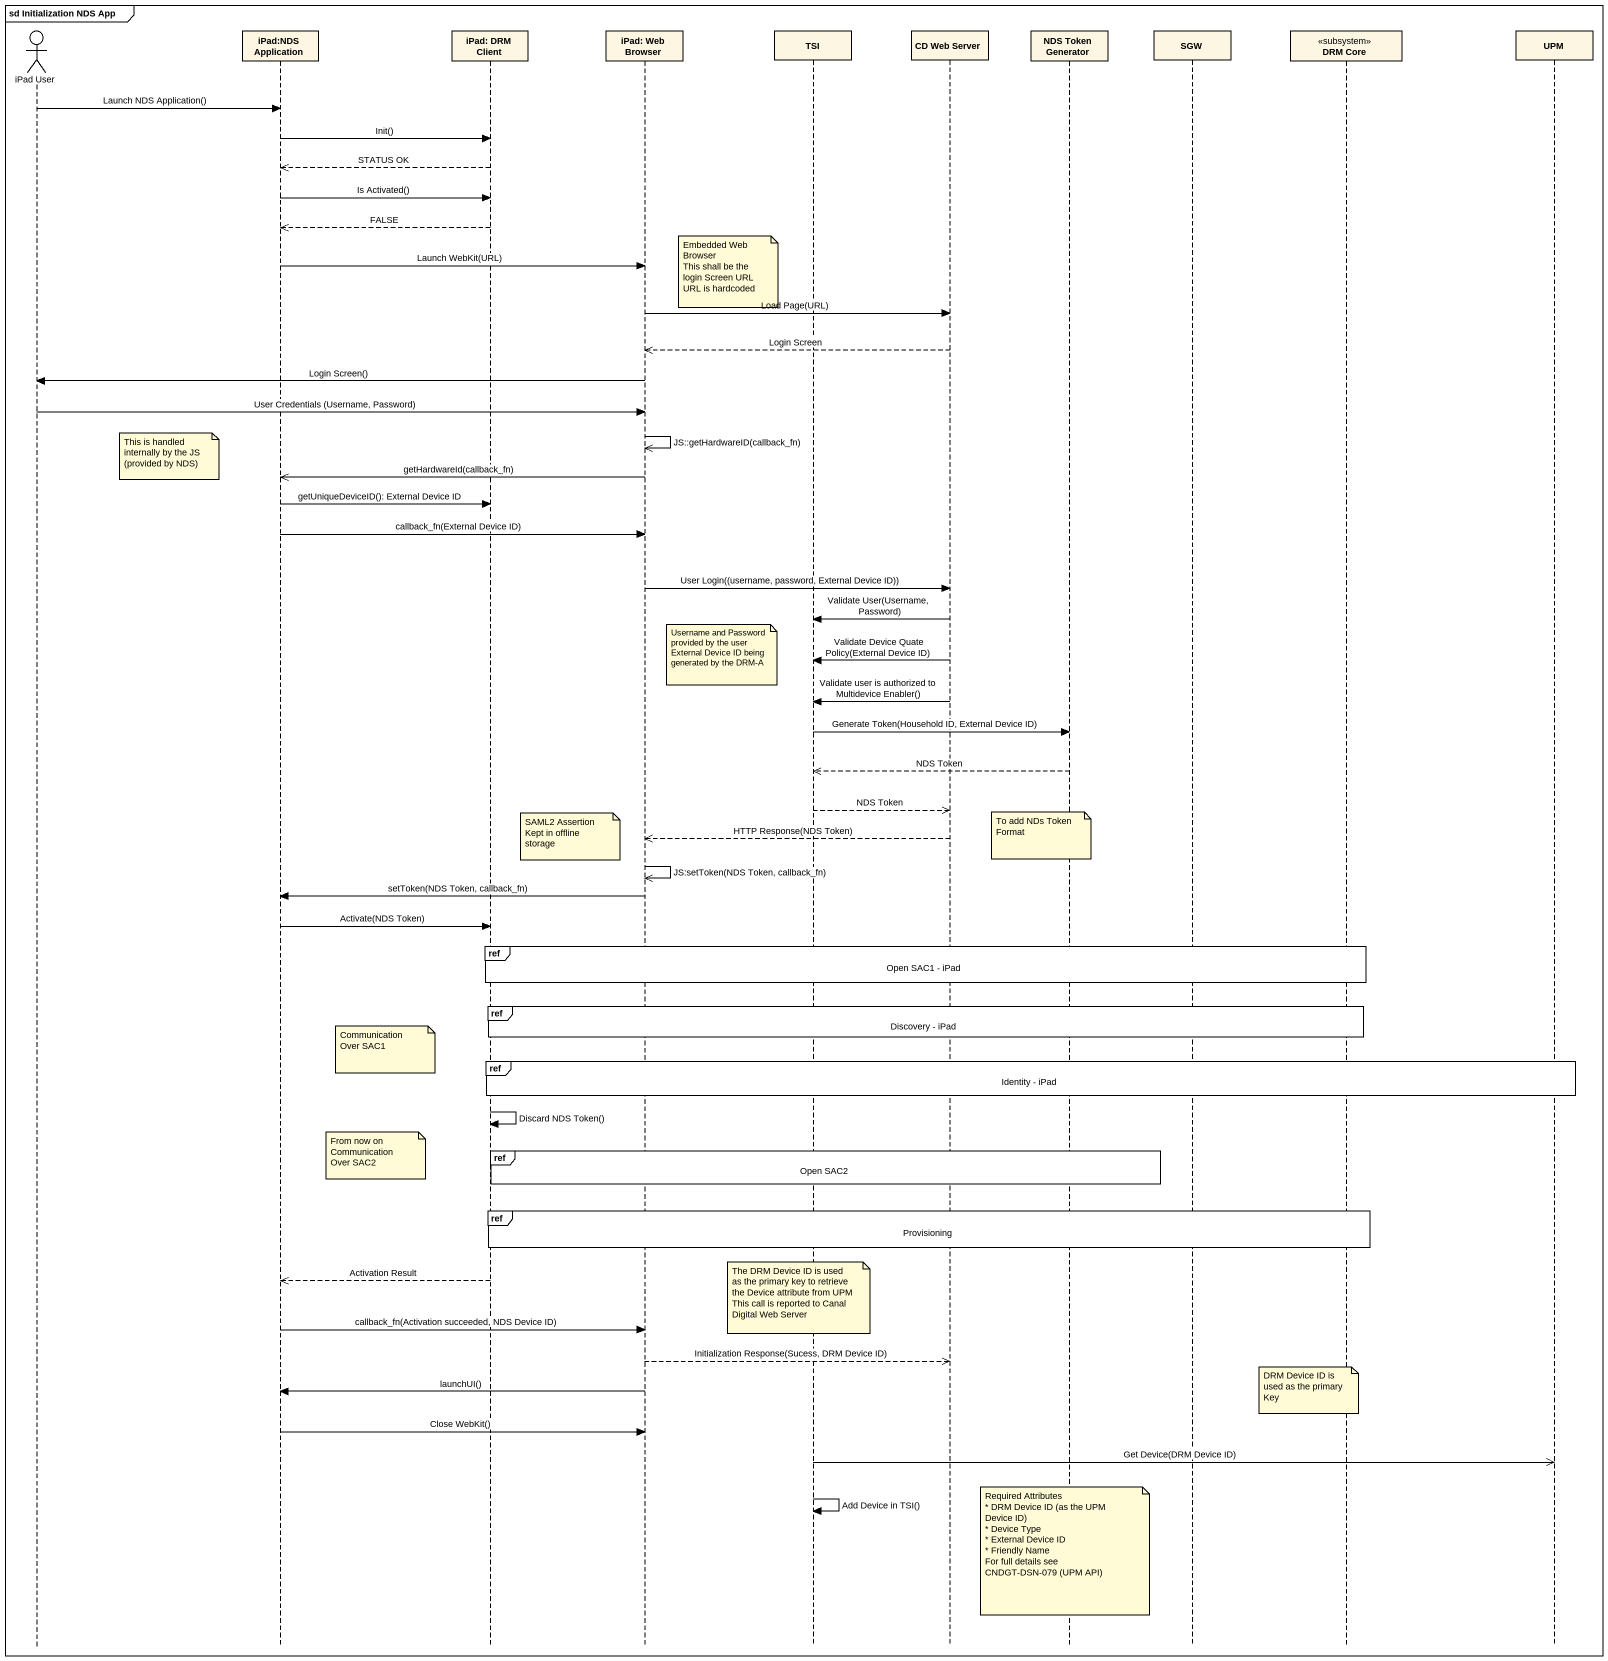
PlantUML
@startuml
mainframe sd Initialization NDS App
hide footbox
actor "iPad User" as iPad_User
participant "iPad:NDS Application" as iPad_NDS_Application
participant "iPad: DRM Client" as iPad_DRM_Client
participant "iPad: Web Browser" as iPad_Web_Browser
participant TSI
participant "CD Web Server" as CD_Web_Server
participant "NDS Token Generator" as NDS_Token_Generator
participant SGW
participant "DRM Core" as DRM_Core <<subsystem>>
participant UPM

iPad_User -> iPad_NDS_Application : Launch NDS Application()
iPad_NDS_Application -> iPad_DRM_Client : Init()
iPad_DRM_Client -->> iPad_NDS_Application : STATUS OK
iPad_NDS_Application -> iPad_DRM_Client : Is Activated()
iPad_DRM_Client -->> iPad_NDS_Application : FALSE
iPad_NDS_Application -> iPad_Web_Browser : Launch WebKit(URL)
note right of iPad_Web_Browser
  Embedded Web Browser
  This shall be the login Screen URL
  URL is hardcoded
end note
iPad_Web_Browser -> CD_Web_Server : Load Page(URL)
CD_Web_Server -->> iPad_Web_Browser : Login Screen
iPad_Web_Browser -> iPad_User : Login Screen()
iPad_User -> iPad_Web_Browser : User Credentials (Username, Password)
iPad_Web_Browser ->> iPad_Web_Browser : JS::getHardwareID(callback_fn)
note left of iPad_NDS_Application : This is handled internally by the JS (provided by NDS)
iPad_Web_Browser ->> iPad_NDS_Application : getHardwareId(callback_fn)
iPad_NDS_Application -> iPad_DRM_Client : getUniqueDeviceID(): External Device ID
iPad_NDS_Application -> iPad_Web_Browser : callback_fn(External Device ID)
iPad_Web_Browser -> CD_Web_Server : User Login((username, password, External Device ID))
CD_Web_Server -> TSI : Validate User(Username, Password)
note right of iPad_Web_Browser
  Username and Password provided by the user
  External Device ID being generated by the DRM-A
end note
CD_Web_Server -> TSI : Validate Device Quate Policy(External Device ID)
CD_Web_Server -> TSI : Validate user is authorized to Multidevice Enabler()
TSI -> NDS_Token_Generator : Generate Token(Household ID, External Device ID)
NDS_Token_Generator -->> TSI : NDS Token
TSI -->> CD_Web_Server : NDS Token
note over NDS_Token_Generator : To add NDs Token Format
note left of iPad_Web_Browser : SAML2 Assertion Kept in offline storage
CD_Web_Server -->> iPad_Web_Browser : HTTP Response(NDS Token)
iPad_Web_Browser ->> iPad_Web_Browser : JS:setToken(NDS Token, callback_fn)
iPad_Web_Browser -> iPad_NDS_Application : setToken(NDS Token, callback_fn)
iPad_NDS_Application -> iPad_DRM_Client : Activate(NDS Token)
ref over iPad_DRM_Client, iPad_Web_Browser, TSI, CD_Web_Server, NDS_Token_Generator, SGW, DRM_Core : Open SAC1 - iPad
ref over iPad_DRM_Client, iPad_Web_Browser, TSI, CD_Web_Server, NDS_Token_Generator, SGW, DRM_Core : Discovery - iPad
note right of iPad_NDS_Application : Communication Over SAC1
ref over iPad_DRM_Client, iPad_Web_Browser, TSI, CD_Web_Server, NDS_Token_Generator, SGW, DRM_Core, UPM : Identity - iPad
iPad_DRM_Client -> iPad_DRM_Client : Discard NDS Token()
ref over iPad_Web_Browser, TSI, CD_Web_Server, NDS_Token_Generator : Open SAC2
note right of iPad_NDS_Application : From now on Communication Over SAC2
ref over iPad_DRM_Client, iPad_Web_Browser, TSI, CD_Web_Server, NDS_Token_Generator, SGW, DRM_Core : Provisioning
iPad_DRM_Client -->> iPad_NDS_Application : Activation Result
note over TSI
  The DRM Device ID is used as the primary key to retrieve the Device attribute from UPM
  This call is reported to Canal Digital Web Server
end note
iPad_NDS_Application -> iPad_Web_Browser : callback_fn(Activation succeeded, NDS Device ID)
iPad_Web_Browser -->> CD_Web_Server : Initialization Response(Sucess, DRM Device ID)
note over DRM_Core : DRM Device ID is used as the primary Key
iPad_Web_Browser -> iPad_NDS_Application : launchUI()
iPad_NDS_Application -> iPad_Web_Browser : Close WebKit()
TSI ->> UPM : Get Device(DRM Device ID)
TSI -> TSI : Add Device in TSI()
note over NDS_Token_Generator
  Required Attributes
  * DRM Device ID (as the UPM Device ID)
  * Device Type
  * External Device ID
  * Friendly Name
  For full details see CNDGT-DSN-079 (UPM API)
end note
@enduml
